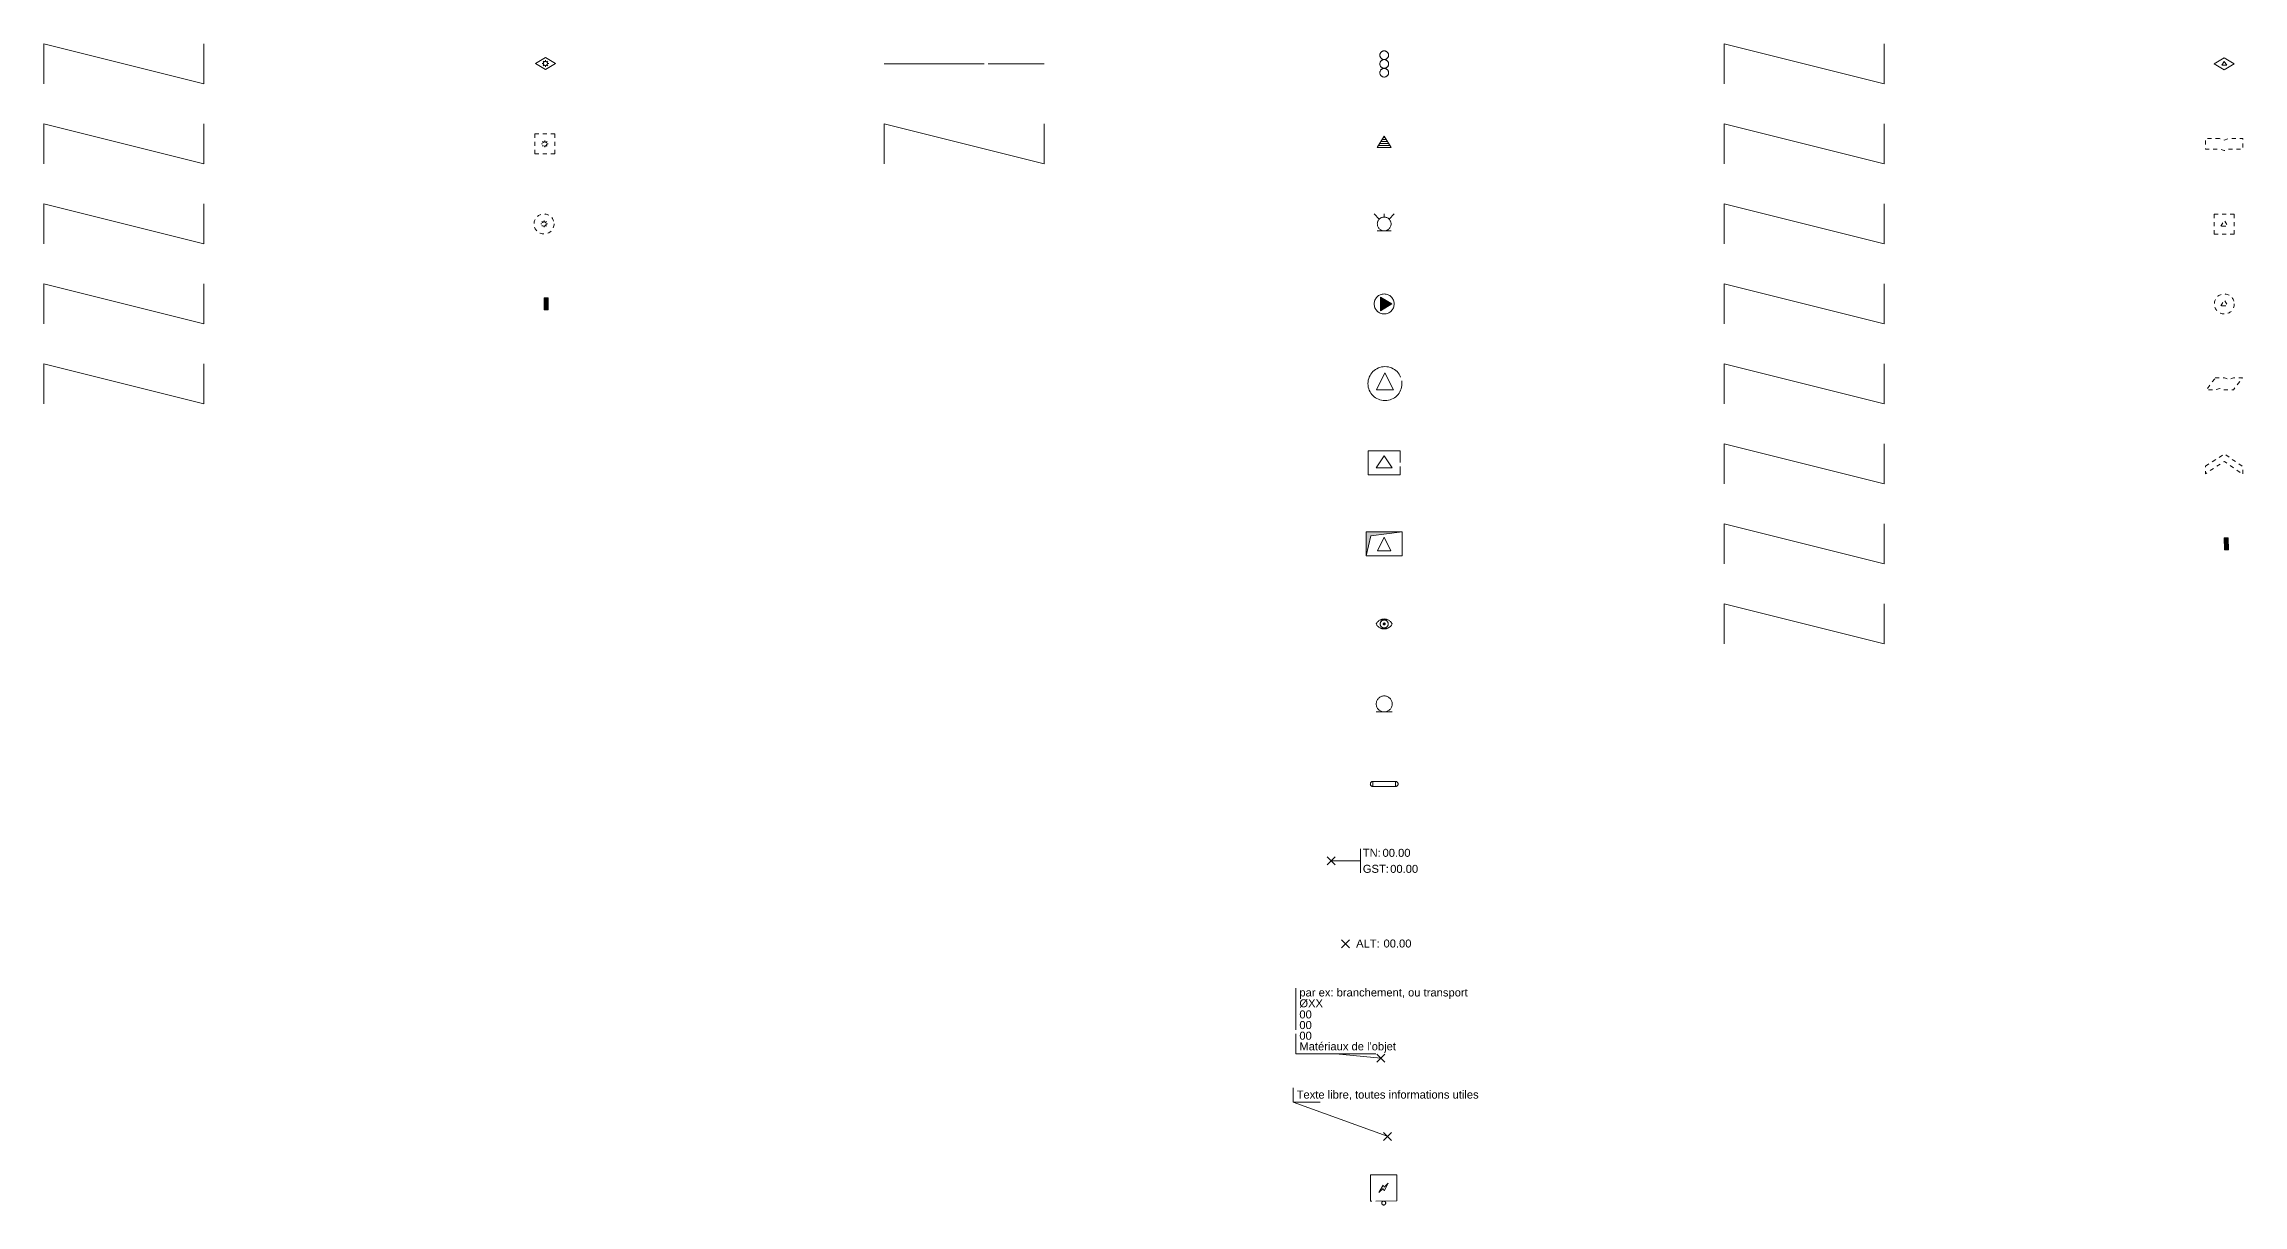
# Model space of a CAD drawing. Header units: metres. Extents: x 3068 to 3311, y 1718 to 1911.
# Drawn here: x 3130.5 to 3185.5, y 1821 to 1850.1 of the extents above; entities that cross this region are included whole.
import ezdxf
from ezdxf.enums import TextEntityAlignment as Align

# ---------------------------------------------------------------- set-up
doc = ezdxf.new("R2010")
doc.units = ezdxf.units.M
doc.header["$PDMODE"] = 3
doc.header["$PDSIZE"] = 0.1
for name, pattern in [('HL_0541', [2.5, 2.5, 0]), ('Socle_Continu', [2.5, 2.5, 0]), ('Socle_Discontinu', [0.075, 0.05, -0.025])]:
    doc.linetypes.add(name, pattern=pattern)
for name, color, linetype, lineweight in [('ECPUB_SCT', 30, 'Socle_Continu', 13), ('SIGNV_SCI', 20, 'Socle_Continu', 13), ('SIGNV_SCS', 20, 'Socle_Continu', 13), ('SIGNV_SCT', 20, 'Socle_Continu', 13)]:
    doc.layers.add(name, color=color, linetype=linetype, lineweight=lineweight)
doc.styles.add('Reseaux', font='arial.ttf')
doc.styles.get("Standard").update_dxf_attribs({"font": 'arial.ttf'})
doc.styles.add('Style_2', font='WINGDNG3.TTF')
doc.styles.add('Style_3', font='webdings.ttf')
doc.linetypes.add('GL_0501', pattern='A,3,-0.1,0.1,-0.1,0.1,-0.254,["☼",Standard,S=0.254,R=0,X=-0.15,Y=-0.127],-0.254,0.1,-0.1,0.1,-0.1', length=4.308)
doc.linetypes.add('GL_0502', pattern='A,3,-0.1,0.1,-0.1,0.1,-0.381,["|☼|",Standard,S=0.254,R=0,X=-0.254,Y=-0.127],-0.381,0.1,-0.1,0.1,-0.1', length=4.562)
doc.linetypes.add('GL_0503', pattern='A,3,-0.1,0.1,-0.1,0.4,-0.254,["☼",Standard,S=0.254,R=0,X=-0.15,Y=-0.127],-0.254,0.4,-0.1,0.1,-0.1', length=4.908)
doc.linetypes.add('GL_0504', pattern='A,3,-0.1,0.1,-0.1,0.4,-0.381,["|☼|",Standard,S=0.254,R=0,X=-0.254,Y=-0.127],-0.381,0.4,-0.1,0.1,-0.1', length=5.162)
doc.linetypes.add('GL_0505', pattern='A,4,-0.254,["| |",Standard,S=0.254,R=0,X=-0.127,Y=-0.1],-0.254', length=4.508)
doc.linetypes.add('HL_0542', pattern='A,4,-0.2,["r",Style_2,S=0.254,R=0,X=-0.15,Y=-0.1],-0.2', length=4.4)
doc.linetypes.add('HL_0581', pattern='A,3,-0.1,0.1,-0.1,0.1,-0.254,["ooo",Standard,S=0.127,R=0,X=-0.127,Y=-0.05],-0.254,0.1,-0.1,0.1,-0.1', length=4.308)
doc.linetypes.add('HL_0582', pattern='A,3,-0.1,0.1,-0.1,0.1,-0.381,["|ooo|",Standard,S=0.127,R=0,X=-0.2,Y=-0.05],-0.381,0.1,-0.1,0.1,-0.1', length=4.562)
doc.linetypes.add('HL_0583', pattern='A,3,-0.1,0.1,-0.1,0.1,-0.254,["~",Standard,S=0.254,R=0,X=-0.1,Y=-0.127],-0.254,0.1,-0.1,0.1,-0.1', length=4.308)
doc.linetypes.add('HL_0584', pattern='A,3,-0.1,0.1,-0.1,0.1,-0.254,["|~|",Standard,S=0.254,R=0,X=-0.15,Y=-0.127],-0.254,0.1,-0.1,0.1,-0.1', length=4.308)
doc.linetypes.add('HL_0585', pattern='A,3,-0.1,0.1,-0.1,0.1,-0.508,["|N|",Style_3,S=0.254,R=0,X=-0.5,Y=-0.127],-0.508,0.1,-0.1,0.1,-0.1', length=4.816)
doc.linetypes.add('HL_0586', pattern='A,3,-0.1,0.1,-0.1,0.1,-0.254,["≈",Standard,S=0.254,R=0,X=-0.1,Y=-0.127],-0.254,0.1,-0.1,0.1,-0.1', length=4.308)
doc.linetypes.add('HL_0587', pattern='A,3,-0.1,0.1,-0.1,0.1,-0.254,["|≈|",Standard,S=0.254,R=0,X=-0.15,Y=-0.127],-0.254,0.1,-0.1,0.1,-0.1', length=4.308)
doc.linetypes.add('HL_0588', pattern='A,4,-0.254,["| |",Standard,S=0.254,R=0,X=-0.127,Y=-0.1],-0.254', length=4.508)

# ---------------------------------------------------------------- blocks, each defined once
blk = doc.blocks.new('HP_0607')
at = {"layer": 'SIGNV_SCT', "linetype": 'Socle_Continu'}
blk.add_hatch(color=256, dxfattribs=at).paths.add_polyline_path([(0.099, 0.151), (0.101, -0.149), (0.001, -0.15), (-0.001, 0.15)])
for p, q in [((-0.001, 0.15), (0.099, 0.151)), ((0.001, -0.15), (-0.001, 0.15)), ((0.099, 0.151), (0.101, -0.149)), ((0.101, -0.149), (0.001, -0.15))]:
    blk.add_line(p, q, dxfattribs=at)
at = {"layer": 'SIGNV_SCT', "linetype": 'Socle_Continu', "flags": 9}
for tag, p in [('ID', (1.063, -0.049)), ('NATURE', (1.063, -0.37)), ('FAMILLE', (1.063, -0.691)), ('CALQUE', (1.063, -1.013))]:
    blk.add_attdef(tag, p, '', height=0.2, dxfattribs=at)
blk = doc.blocks.new('HP_0570')
at = {"layer": 'SIGNV_SCS', "linetype": 'Socle_Continu'}
for p, q in [((0.062, 0.062), (0.631, 0.062)), ((0.631, 0.062), (0.062, 0.062)), ((0.062, -0.062), (0.062, 0.062)), ((0.631, -0.062), (0.631, 0.062)), ((0.062, -0.062), (0.631, -0.062))]:
    blk.add_line(p, q, dxfattribs=at)
for centre, start, end in [((0.062, 0), 90, 270), ((0.631, 0), 270, 90)]:
    blk.add_arc(centre, 0.0625, start, end, dxfattribs=at)
at = {"layer": 'SIGNV_SCS', "linetype": 'Socle_Continu', "flags": 9}
for tag, p in [('ID', (1.095, 0.626)), ('NATURE', (1.095, 0.305)), ('FAMILLE', (1.095, -0.017)), ('CALQUE', (1.095, -0.338)), ('PCRS', (1.103, -0.622))]:
    blk.add_attdef(tag, p, '', height=0.2, dxfattribs=at)
blk = doc.blocks.new('HP_0568')
at = {"layer": 'SIGNV_SCS', "linetype": 'Socle_Continu'}
for radius in [0.1, 0.025, 0.0125]:
    blk.add_circle((0, 0), radius, dxfattribs=at)
for centre, start, end in [((0, -0.1), 26.5651, 153.4349), ((0, 0.1), 206.5651, 333.4349)]:
    blk.add_arc(centre, 0.224, start, end, dxfattribs=at)
at = {"layer": 'SIGNV_SCS', "linetype": 'Socle_Continu', "flags": 9}
for tag, p in [('ID', (0.746, 0.581)), ('NATURE', (0.746, 0.26)), ('FAMILLE', (0.746, -0.061)), ('CALQUE', (0.746, -0.383))]:
    blk.add_attdef(tag, p, '', height=0.2, dxfattribs=at)
blk = doc.blocks.new('HP_0565')
at = {"layer": 'SIGNV_SCS', "linetype": 'Socle_Continu'}
for p, q in [((0, 0.266), (-0.213, -0.159)), ((0.213, -0.159), (0, 0.266)), ((-0.213, -0.159), (0.213, -0.159))]:
    blk.add_line(p, q, dxfattribs=at)
blk.add_circle((0, 0), 0.425, dxfattribs=at)
at = {"layer": 'SIGNV_SCS', "linetype": 'Socle_Continu', "flags": 9}
for tag, p in [('ID', (0.871, 0.57)), ('NATURE', (0.871, 0.249)), ('FAMILLE', (0.871, -0.072)), ('CALQUE', (0.871, -0.394)), ('PCRS', (0.871, -0.715))]:
    blk.add_attdef(tag, p, '', height=0.2, dxfattribs=at)
blk = doc.blocks.new('HP_0564')
at = {"layer": 'SIGNV_SCS', "linetype": 'Socle_Continu'}
blk.add_hatch(color=256, dxfattribs=at).paths.add_polyline_path([(-0.094, 0.172), (0.188, 0), (-0.094, -0.172)])
at = {"layer": 'SIGNV_SCS', "linetype": 'Socle_Continu', "flags": 128}
blk.add_lwpolyline([(-0.094, 0.172), (0.188, 0), (-0.094, -0.172)], close=True, dxfattribs=at)
at = {"layer": 'SIGNV_SCS', "linetype": 'Socle_Continu'}
blk.add_circle((0, 0), 0.25, dxfattribs=at)
at = {"layer": 'SIGNV_SCS', "linetype": 'Socle_Continu', "flags": 9}
for tag, p in [('ID', (0.808, 0.537)), ('NATURE', (0.808, 0.216)), ('FAMILLE', (0.808, -0.105)), ('CALQUE', (0.808, -0.426)), ('PCRS', (0.808, -0.748))]:
    blk.add_attdef(tag, p, '', height=0.2, dxfattribs=at)
blk = doc.blocks.new('HP_0562')
at = {"layer": 'SIGNV_SCS', "linetype": 'Socle_Continu'}
for p, q in [((-0.111, 0.006), (0.111, 0.006)), ((-0.08, 0.056), (0.08, 0.056)), ((-0.05, 0.106), (0.05, 0.106)), ((-0.019, 0.156), (0.019, 0.156)), ((-0.172, -0.094), (0.172, -0.094)), ((-0.141, -0.044), (0.141, -0.044))]:
    blk.add_line(p, q, dxfattribs=at)
at = {"layer": 'SIGNV_SCS', "linetype": 'Socle_Continu', "flags": 128}
blk.add_lwpolyline([(-0.172, -0.094), (0, 0.188), (0.172, -0.094)], close=True, dxfattribs=at)
at = {"layer": 'SIGNV_SCS', "linetype": 'Socle_Continu', "flags": 9}
for tag, p in [('ID', (0.795, 0.555)), ('NATURE', (0.795, 0.234)), ('FAMILLE', (0.795, -0.088)), ('CALQUE', (0.795, -0.409)), ('PCRS', (0.795, -0.73))]:
    blk.add_attdef(tag, p, '', height=0.2, dxfattribs=at)
blk = doc.blocks.new('GP_0524')
at = {"layer": 'ECPUB_SCT', "linetype": 'Socle_Continu'}
blk.add_hatch(color=256, dxfattribs=at).paths.add_polyline_path([(0.099, 0.151), (0.101, -0.149), (0.001, -0.15), (-0.001, 0.15)])
at = {"layer": 'ECPUB_SCT', "linetype": 'Socle_Continu', "flags": 128}
blk.add_lwpolyline([(0.101, -0.149), (0.001, -0.15), (-0.001, 0.15), (0.099, 0.151)], close=True, dxfattribs=at)
at = {"layer": 'ECPUB_SCT', "linetype": 'Socle_Continu', "flags": 9}
for tag, p in [('ID', (0.631, 0.41)), ('NATURE', (0.631, 0.089)), ('CALQUE', (0.631, -0.554)), ('FAMILLE', (0.631, -0.233))]:
    blk.add_attdef(tag, p, '', height=0.2, dxfattribs=at)
blk = doc.blocks.new('GP_0521')
at = {"layer": 'ECPUB_SCT', "linetype": 'Socle_Continu'}
for p, q in [((-0.052, 0), (-0.084, 0)), ((-0.037, 0.037), (-0.058, 0.058)), ((0, 0.052), (0, 0.084)), ((0.037, 0.037), (0.058, 0.058)), ((0.052, 0), (0.084, 0)), ((-0.058, -0.058), (-0.037, -0.037)), ((0, -0.052), (0, -0.084)), ((0.037, -0.037), (0.058, -0.058))]:
    blk.add_line(p, q, dxfattribs=at)
at = {"layer": 'ECPUB_SCT', "linetype": 'Socle_Continu', "flags": 128}
blk.add_lwpolyline([(0, 0.15), (0.25, 0), (0, -0.15), (-0.25, 0)], close=True, dxfattribs=at)
at = {"layer": 'ECPUB_SCT', "linetype": 'Socle_Continu'}
blk.add_circle((0, 0), 0.0523, dxfattribs=at)
at = {"layer": 'ECPUB_SCT', "linetype": 'Socle_Continu', "flags": 9}
for tag, p in [('ID', (0.921, -0.023)), ('NATURE', (0.921, -0.344)), ('FAMILLE', (0.921, -0.665)), ('CALQUE', (0.921, -0.986))]:
    blk.add_attdef(tag, p, '', height=0.2, dxfattribs=at)
blk = doc.blocks.new('HP_0601')
at = {"layer": 'SIGNV_SCT', "linetype": 'Socle_Continu', "flags": 128}
for points in [[(0, 0.15), (0.25, 0), (0, -0.15), (-0.25, 0)], [(-0.059, -0.032), (0, 0.065), (0.059, -0.032)]]:
    blk.add_lwpolyline(points, close=True, dxfattribs=at)
at = {"layer": 'SIGNV_SCT', "linetype": 'Socle_Continu', "flags": 9}
for tag, p in [('ID', (0.955, -0.047)), ('NATURE', (0.955, -0.368)), ('FAMILLE', (0.955, -0.69)), ('CALQUE', (0.955, -1.011))]:
    blk.add_attdef(tag, p, '', height=0.2, dxfattribs=at)
blk = doc.blocks.new('GP_0522')
at = {"layer": 'ECPUB_SCT', "linetype": 'Socle_Discontinu'}
for p, q in [((0.198, 0.25), (0.166, 0.25)), ((0.213, 0.287), (0.192, 0.308)), ((0.192, 0.192), (0.213, 0.213)), ((0.25, 0.302), (0.25, 0.334)), ((0.25, 0.198), (0.25, 0.166)), ((0.287, 0.287), (0.308, 0.308)), ((0.287, 0.213), (0.308, 0.192)), ((0.302, 0.25), (0.334, 0.25))]:
    blk.add_line(p, q, dxfattribs=at)
blk.add_lwpolyline([(0, 0), (0.5, 0), (0.5, 0.5), (0, 0.5)], close=True, dxfattribs=at)
blk.add_circle((0.25, 0.25), 0.0523, dxfattribs=at)
at = {"layer": 'ECPUB_SCT', "linetype": 'Socle_Discontinu', "flags": 9}
for tag, p in [('NATURE', (0.898, 0.493)), ('ID', (0.898, 0.814)), ('CALQUE', (0.898, -0.15)), ('FAMILLE', (0.898, 0.172))]:
    blk.add_attdef(tag, p, '', height=0.2, dxfattribs=at)
blk = doc.blocks.new('GP_0523')
at = {"layer": 'ECPUB_SCT', "linetype": 'Socle_Discontinu'}
for p, q in [((-0.052, 0), (-0.084, 0)), ((-0.037, 0.037), (-0.058, 0.058)), ((0, 0.052), (0, 0.084)), ((0.037, 0.037), (0.058, 0.058)), ((0.052, 0), (0.084, 0)), ((-0.058, -0.058), (-0.037, -0.037)), ((0, -0.052), (0, -0.084)), ((0.037, -0.037), (0.058, -0.058))]:
    blk.add_line(p, q, dxfattribs=at)
for radius in [0.25, 0.0523]:
    blk.add_circle((0, 0), radius, dxfattribs=at)
at = {"layer": 'ECPUB_SCT', "linetype": 'Socle_Discontinu', "flags": 9}
for tag, p in [('ID', (0.763, 0.457)), ('NATURE', (0.763, 0.136)), ('FAMILLE', (0.763, -0.186)), ('CALQUE', (0.763, -0.507))]:
    blk.add_attdef(tag, p, '', height=0.2, dxfattribs=at)
blk = doc.blocks.new('HP_0561')
at = {"layer": 'SIGNV_SCS', "linetype": 'Socle_Continu'}
for centre in [(0, 0.219), (0, 0), (0, -0.219)]:
    blk.add_circle(centre, 0.109, dxfattribs=at)
at = {"layer": 'SIGNV_SCS', "linetype": 'Socle_Continu', "flags": 9}
for tag, p in [('ID', (0.793, 0.587)), ('NATURE', (0.793, 0.266)), ('FAMILLE', (0.793, -0.056)), ('CALQUE', (0.793, -0.377)), ('PCRS', (0.793, -0.698))]:
    blk.add_attdef(tag, p, '', height=0.2, dxfattribs=at)
blk = doc.blocks.new('HP_0563')
at = {"layer": 'SIGNV_SCS', "linetype": 'Socle_Continu'}
for p, q in [((-0.122, 0.122), (-0.25, 0.25)), ((0, 0.25), (0, 0.172)), ((0.122, 0.122), (0.25, 0.25)), ((-0.172, -0.172), (0.172, -0.172))]:
    blk.add_line(p, q, dxfattribs=at)
blk.add_circle((0, 0), 0.172, dxfattribs=at)
at = {"layer": 'SIGNV_SCS', "linetype": 'Socle_Continu', "flags": 9}
for tag, p in [('ID', (0.754, 0.532)), ('NATURE', (0.754, 0.211)), ('FAMILLE', (0.754, -0.11)), ('CALQUE', (0.754, -0.432)), ('PCRS', (0.754, -0.753))]:
    blk.add_attdef(tag, p, '', height=0.2, dxfattribs=at)
blk = doc.blocks.new('HP_0566')
at = {"layer": 'SIGNV_SCS', "linetype": 'Socle_Continu', "flags": 128}
for points in [[(0.801, 0), (0, 0), (0, 0.6), (0.801, 0.6)], [(0.601, 0.169), (0.401, 0.469), (0.2, 0.169)]]:
    blk.add_lwpolyline(points, close=True, dxfattribs=at)
at = {"layer": 'SIGNV_SCS', "linetype": 'Socle_Continu', "flags": 9}
for tag, p in [('NATURE', (1.258, 0.539)), ('ID', (1.258, 0.86)), ('CALQUE', (1.258, -0.104)), ('FAMILLE', (1.258, 0.217)), ('PCRS', (1.258, -0.425))]:
    blk.add_attdef(tag, p, '', height=0.2, dxfattribs=at)
blk = doc.blocks.new('HP_0567')
at = {"layer": 'SIGNV_SCS', "linetype": 'Socle_Continu'}
blk.add_hatch(color=256, dxfattribs=at).paths.add_polyline_path([(0.117, 0.506), (0, 0), (0, 0.6), (0.895, 0.6)])
at = {"layer": 'SIGNV_SCS', "linetype": 'Socle_Continu', "flags": 128}
for points in [[(0, 0.6), (0.895, 0.6), (0.895, 0), (0, 0)], [(0.28, 0.131), (0.447, 0.469), (0.615, 0.131)]]:
    blk.add_lwpolyline(points, close=True, dxfattribs=at)
at = {"layer": 'SIGNV_SCS', "linetype": 'Socle_Continu'}
blk.add_lwpolyline([(0.117, 0.506), (0, 0), (0, 0.6), (0.895, 0.6)], close=True, dxfattribs=at)
at = {"layer": 'SIGNV_SCS', "linetype": 'Socle_Continu', "flags": 9}
for tag, p in [('NATURE', (1.3, 0.567)), ('ID', (1.3, 0.888)), ('CALQUE', (1.3, -0.075)), ('FAMILLE', (1.3, 0.246)), ('PCRS', (1.3, -0.397))]:
    blk.add_attdef(tag, p, '', height=0.2, dxfattribs=at)
blk = doc.blocks.new('HP_0569')
at = {"layer": 'SIGNV_SCS', "linetype": 'Socle_Continu'}
blk.add_line((-0.2, -0.2), (0.2, -0.2), dxfattribs=at)
blk.add_circle((0, 0), 0.2, dxfattribs=at)
at = {"layer": 'SIGNV_SCS', "linetype": 'Socle_Continu', "flags": 9}
for tag, p in [('ID', (0.713, 0.595)), ('NATURE', (0.713, 0.273)), ('FAMILLE', (0.713, -0.048)), ('CALQUE', (0.713, -0.369)), ('PCRS', (0.711, -0.697))]:
    blk.add_attdef(tag, p, '', height=0.2, dxfattribs=at)
blk = doc.blocks.new('*U317')
at = {"layer": 'SIGNV_SCI', "linetype": 'Socle_Continu'}
blk.add_line((0.733, 0), (0, 0), dxfattribs=at)
at = {"layer": 'SIGNV_SCI', "linetype": 'Socle_Continu', "flags": 128}
blk.add_lwpolyline([(0.733, -0.3), (0.733, 0.3)], dxfattribs=at)
at = {"layer": 'SIGNV_SCI', "linetype": 'Socle_Continu'}
blk.add_point((0, 0), dxfattribs=at)
at = {"layer": 'SIGNV_SCI', "linetype": 'Socle_Continu', "char_height": 0.2, "attachment_point": 4}
for s, insert in [('TN:', (0.793, 0.2)), ('GST:', (0.793, -0.201))]:
    blk.add_mtext_dynamic_manual_height_columns(s, width=0.46273, gutter_width=1, heights=[0], dxfattribs=dict(at, insert=insert))
at = {"layer": 'SIGNV_SCI', "linetype": 'Socle_Continu'}
for tag, p in [('TN', (1.286, 0.2)), ('GST', (1.477, -0.201))]:
    blk.add_attdef(tag, text='', height=0.2, dxfattribs=at).set_placement(p, align=Align.MIDDLE_LEFT)
at = {"layer": 'SIGNV_SCI', "linetype": 'Socle_Continu', "style": 'Reseaux', "flags": 9}
for tag, p in [('ID', (2.428, 0.07)), ('NATURE', (2.428, -0.251))]:
    blk.add_attdef(tag, p, '', height=0.2, dxfattribs=at)
at = {"layer": 'SIGNV_SCI', "linetype": 'Socle_Continu', "flags": 9}
for tag, p in [('FAMILLE', (2.428, -0.573)), ('CALQUE', (2.428, -0.894))]:
    blk.add_attdef(tag, p, '', height=0.2, dxfattribs=at)
blk = doc.blocks.new('HP_0602')
at = {"layer": 'SIGNV_SCT', "linetype": 'Socle_Discontinu', "flags": 128}
blk.add_lwpolyline([(0.35, 0.263), (0, 0.263), (0, 0), (0.35, 0), (0.467, -0.038), (0.584, 0), (0.934, 0), (0.934, 0.263), (0.584, 0.263), (0.467, 0.225)], close=True, dxfattribs=at)
at = {"layer": 'SIGNV_SCT', "linetype": 'Socle_Discontinu', "flags": 9}
for tag, p in [('ID', (1.508, 0.088)), ('NATURE', (1.508, -0.233)), ('FAMILLE', (1.508, -0.555)), ('CALQUE', (1.508, -0.876))]:
    blk.add_attdef(tag, p, '', height=0.2, dxfattribs=at)
blk = doc.blocks.new('HP_0604')
at = {"layer": 'SIGNV_SCT', "linetype": 'Socle_Discontinu', "flags": 128}
blk.add_lwpolyline([(-0.091, -0.05), (0, 0.1), (0.091, -0.05)], close=True, dxfattribs=at)
at = {"layer": 'SIGNV_SCT', "linetype": 'Socle_Discontinu'}
blk.add_circle((0, 0), 0.25, dxfattribs=at)
at = {"layer": 'SIGNV_SCT', "linetype": 'Socle_Discontinu', "flags": 9}
for tag, p in [('ID', (0.983, 0.107)), ('NATURE', (0.983, -0.214)), ('FAMILLE', (0.983, -0.536)), ('CALQUE', (0.983, -0.857))]:
    blk.add_attdef(tag, p, '', height=0.2, dxfattribs=at)
blk = doc.blocks.new('HP_0605')
at = {"layer": 'SIGNV_SCT', "linetype": 'Socle_Discontinu', "flags": 128}
blk.add_lwpolyline([(0.225, 0.3), (0.451, 0.3), (0.563, 0.263), (0.676, 0.3), (0.901, 0.3), (0.676, 0), (0.451, 0), (0.338, 0.038), (0.225, 0), (0, 0)], close=True, dxfattribs=at)
at = {"layer": 'SIGNV_SCT', "linetype": 'Socle_Discontinu', "flags": 9}
for tag, p in [('NATURE', (1.397, -0.173)), ('ID', (1.397, 0.148)), ('FAMILLE', (1.397, -0.495)), ('CALQUE', (1.397, -0.816))]:
    blk.add_attdef(tag, p, '', height=0.2, dxfattribs=at)
blk = doc.blocks.new('HP_0606')
at = {"layer": 'SIGNV_SCT', "linetype": 'Socle_Discontinu', "flags": 128}
blk.add_lwpolyline([(0.003, 0.188), (0.476, 0.493), (0.938, 0.171), (0.934, -0.017), (0.473, 0.305), (0, 0)], close=True, dxfattribs=at)
at = {"layer": 'SIGNV_SCT', "linetype": 'Socle_Discontinu', "flags": 9}
for tag, p in [('ID', (1.619, 0.414)), ('NATURE', (1.619, 0.093)), ('CALQUE', (1.619, -0.55)), ('FAMILLE', (1.619, -0.229))]:
    blk.add_attdef(tag, p, '', height=0.2, dxfattribs=at)
blk = doc.blocks.new('*U262')
at = {"layer": 'SIGNV_SCI', "linetype": 'Socle_Continu'}
blk.add_line((-2.357, 0.858), (0, 0), dxfattribs=at)
at = {"layer": 'SIGNV_SCI', "linetype": 'Socle_Continu', "flags": 128}
blk.add_lwpolyline([(-1.684, 0.858), (-2.357, 0.858), (-2.357, 1.215)], dxfattribs=at)
at = {"layer": 'SIGNV_SCI', "linetype": 'Socle_Continu'}
blk.add_point((0, 0), dxfattribs=at)
blk.add_attdef('TXT', (-2.269, 0.945), '', height=0.2, dxfattribs=at)
at = {"layer": 'SIGNV_SCI', "linetype": 'Socle_Continu', "flags": 9}
for tag, p in [('NATURE', (1.967, -0.177)), ('ID', (1.967, 0.144)), ('FAMILLE', (1.967, -0.499)), ('CALQUE', (1.967, -0.82)), ('PCRS', (1.967, -1.141))]:
    blk.add_attdef(tag, p, '', height=0.2, dxfattribs=at)
blk = doc.blocks.new('HP_0572')
at = {"layer": 'SIGNV_SCI', "linetype": 'Socle_Continu'}
blk.add_point((0, 0), dxfattribs=at)
at = {"layer": 'SIGNV_SCI', "linetype": 'Socle_Continu', "insert": (0.268, 0.01), "char_height": 0.2, "attachment_point": 4}
blk.add_mtext_dynamic_manual_height_columns('ALT:', width=0.46273, gutter_width=1, heights=[0], dxfattribs=at)
at = {"layer": 'SIGNV_SCI', "linetype": 'Socle_Continu'}
blk.add_attdef('ALT', text='', height=0.2, dxfattribs=at).set_placement((0.952, 0.01), align=Align.MIDDLE_LEFT)
at = {"layer": 'SIGNV_SCI', "linetype": 'Socle_Continu', "style": 'Reseaux', "flags": 9}
for tag, p in [('ID', (1.873, 0.059)), ('NATURE', (1.873, -0.262))]:
    blk.add_attdef(tag, p, '', height=0.2, dxfattribs=at)
at = {"layer": 'SIGNV_SCI', "linetype": 'Socle_Continu', "flags": 9}
for tag, p in [('FAMILLE', (1.873, -0.583)), ('CALQUE', (1.873, -0.905)), ('TYPE', (1.887, -1.182))]:
    blk.add_attdef(tag, p, '', height=0.2, dxfattribs=at)
blk = doc.blocks.new('*U307')
at = {"layer": 'SIGNV_SCI', "linetype": 'Socle_Continu'}
blk.add_line((-1.125, 0.112), (0, 0), dxfattribs=at)
at = {"layer": 'SIGNV_SCI', "linetype": 'Socle_Continu', "flags": 128}
blk.add_lwpolyline([(-0.125, 0.112), (-2.125, 0.112), (-2.125, 1.751)], dxfattribs=at)
at = {"layer": 'SIGNV_SCI', "linetype": 'Socle_Continu'}
blk.add_point((0, 0), dxfattribs=at)
for tag, p in [('TYPE', (-2.037, 1.546)), ('DIAM', (-2.037, 1.275)), ('NBR', (-2.037, 0.997)), ('LARG', (-2.037, 0.731)), ('HAUT', (-2.037, 0.465)), ('MATER', (-2.037, 0.2))]:
    blk.add_attdef(tag, p, '', height=0.2, dxfattribs=at)
at = {"layer": 'SIGNV_SCI', "linetype": 'Socle_Continu', "flags": 9}
for tag, p in [('NATURE', (2.47, 1.097)), ('ID', (2.47, 1.418)), ('CALQUE', (2.47, 0.454)), ('FAMILLE', (2.47, 0.776))]:
    blk.add_attdef(tag, p, '', height=0.2, dxfattribs=at)
blk = doc.blocks.new('HP_0603')
at = {"layer": 'SIGNV_SCT', "linetype": 'Socle_Discontinu'}
blk.add_lwpolyline([(0, -0.006), (0.5, -0.006), (0.5, 0.494), (0, 0.494)], close=True, dxfattribs=at)
at = {"layer": 'SIGNV_SCT', "linetype": 'Socle_Discontinu', "flags": 128}
blk.add_lwpolyline([(0.159, 0.194), (0.25, 0.343), (0.342, 0.194)], close=True, dxfattribs=at)
at = {"layer": 'SIGNV_SCT', "linetype": 'Socle_Discontinu', "flags": 9}
for tag, p in [('NATURE', (1.16, -0.013)), ('ID', (1.16, 0.308)), ('CALQUE', (1.16, -0.656)), ('FAMILLE', (1.16, -0.335))]:
    blk.add_attdef(tag, p, '', height=0.2, dxfattribs=at)
blk = doc.blocks.new('HP_0575')
at = {"layer": 'SIGNV_SCS', "linetype": 'Socle_Continu', "flags": 128}
blk.add_lwpolyline([(-0.329, 0.049), (-0.33, 0.707), (0.327, 0.708), (0.329, 0.051)], close=True, dxfattribs=at)
blk.add_lwpolyline([(-0.12, 0.263), (-0.015, 0.444), (0.014, 0.398), (0.114, 0.495), (0.011, 0.308), (-0.017, 0.362), (-0.12, 0.263)], dxfattribs=at)
at = {"layer": 'SIGNV_SCS', "linetype": 'Socle_Continu'}
blk.add_circle((0, 0), 0.05, dxfattribs=at)
at = {"layer": 'SIGNV_SCS', "linetype": 'Socle_Continu', "flags": 9}
for tag, p in [('NATURE', (1.003, 0.974)), ('ID', (1.003, 1.296)), ('FAMILLE', (1.003, 0.653)), ('CALQUE', (1.003, 0.332)), ('PCRS', (1, 0.003))]:
    blk.add_attdef(tag, p, '', height=0.2, dxfattribs=at)

msp = doc.modelspace()

# ---------------------------------------------------------------- linework, layer by layer
at = {"layer": 'ECPUB_SCT', "linetype": 'GL_0501', "flags": 128}
msp.add_lwpolyline([(3130.549, 1849.06), (3130.549, 1850.06), (3134.549, 1849.06), (3134.549, 1850.06)], dxfattribs=at)
at = {"layer": 'ECPUB_SCT', "linetype": 'GL_0502', "flags": 128}
msp.add_lwpolyline([(3130.549, 1847.06), (3130.549, 1848.06), (3134.549, 1847.06), (3134.549, 1848.06)], dxfattribs=at)
at = {"layer": 'ECPUB_SCT', "linetype": 'GL_0503', "flags": 128}
msp.add_lwpolyline([(3130.549, 1845.06), (3130.549, 1846.06), (3134.549, 1845.06), (3134.549, 1846.06)], dxfattribs=at)
at = {"layer": 'ECPUB_SCT', "linetype": 'GL_0504', "flags": 128}
msp.add_lwpolyline([(3130.549, 1843.06), (3130.549, 1844.06), (3134.549, 1843.06), (3134.549, 1844.06)], dxfattribs=at)
at = {"layer": 'ECPUB_SCT', "linetype": 'GL_0505', "flags": 128}
msp.add_lwpolyline([(3130.549, 1841.06), (3130.549, 1842.06), (3134.549, 1841.06), (3134.549, 1842.06)], dxfattribs=at)
at = {"layer": 'SIGNV_SCS', "linetype": 'HL_0541', "flags": 128}
msp.add_lwpolyline([(3151.549, 1849.56), (3155.549, 1849.56)], dxfattribs=at)
at = {"layer": 'SIGNV_SCS', "linetype": 'HL_0542', "flags": 128}
msp.add_lwpolyline([(3151.549, 1847.06), (3151.549, 1848.06), (3155.549, 1847.06), (3155.549, 1848.06)], dxfattribs=at)
at = {"layer": 'SIGNV_SCT', "linetype": 'HL_0581', "flags": 128}
msp.add_lwpolyline([(3172.549, 1849.06), (3172.549, 1850.06), (3176.549, 1849.06), (3176.549, 1850.06)], dxfattribs=at)
at = {"layer": 'SIGNV_SCT', "linetype": 'HL_0582', "flags": 128}
msp.add_lwpolyline([(3172.549, 1847.06), (3172.549, 1848.06), (3176.549, 1847.06), (3176.549, 1848.06)], dxfattribs=at)
at = {"layer": 'SIGNV_SCT', "linetype": 'HL_0583', "flags": 128}
msp.add_lwpolyline([(3172.549, 1845.06), (3172.549, 1846.06), (3176.549, 1845.06), (3176.549, 1846.06)], dxfattribs=at)
at = {"layer": 'SIGNV_SCT', "linetype": 'HL_0584', "flags": 128}
msp.add_lwpolyline([(3172.549, 1843.06), (3172.549, 1844.06), (3176.549, 1843.06), (3176.549, 1844.06)], dxfattribs=at)
at = {"layer": 'SIGNV_SCT', "linetype": 'HL_0585', "flags": 128}
msp.add_lwpolyline([(3172.549, 1841.06), (3172.549, 1842.06), (3176.549, 1841.06), (3176.549, 1842.06)], dxfattribs=at)
at = {"layer": 'SIGNV_SCT', "linetype": 'HL_0586', "flags": 128}
msp.add_lwpolyline([(3172.549, 1839.06), (3172.549, 1840.06), (3176.549, 1839.06), (3176.549, 1840.06)], dxfattribs=at)
at = {"layer": 'SIGNV_SCT', "linetype": 'HL_0587', "flags": 128}
msp.add_lwpolyline([(3172.549, 1837.06), (3172.549, 1838.06), (3176.549, 1837.06), (3176.549, 1838.06)], dxfattribs=at)
at = {"layer": 'SIGNV_SCT', "linetype": 'HL_0588', "flags": 128}
msp.add_lwpolyline([(3172.549, 1835.06), (3172.549, 1836.06), (3176.549, 1835.06), (3176.549, 1836.06)], dxfattribs=at)

# ---------------------------------------------------------------- block references
at = {"layer": 'ECPUB_SCT', "linetype": 'Socle_Continu'}
for name, p in [('GP_0521', (3143.082, 1849.573)), ('GP_0522', (3142.816, 1847.31)), ('GP_0523', (3143.049, 1845.56)), ('GP_0524', (3143.049, 1843.56))]:
    msp.add_blockref(name, p, dxfattribs=at)
at = {"layer": 'SIGNV_SCI', "linetype": 'Socle_Continu'}
for name, p, values in [('*U317', (3162.722, 1829.638), {'TN': '00.00', 'GST': '00.00'}), ('HP_0572', (3163.08, 1827.561), {'ALT': '00.00'}), ('*U307', (3163.966, 1824.701), {'TYPE': 'par ex: branchement, ou transport', 'DIAM': 'ØXX', 'NBR': '00', 'LARG': '00', 'HAUT': '00', 'MATER': "Matériaux de l'objet"}), ('*U262', (3164.13, 1822.749), {'TXT': 'Texte libre, toutes informations utiles'})]:
    msp.add_blockref(name, p, dxfattribs=at).add_auto_attribs(values)
at = {"layer": 'SIGNV_SCS', "linetype": 'Socle_Continu'}
for name, p in [('HP_0561', (3164.049, 1849.56)), ('HP_0562', (3164.049, 1847.566)), ('HP_0563', (3164.049, 1845.56)), ('HP_0564', (3164.049, 1843.56)), ('HP_0565', (3164.069, 1841.568)), ('HP_0566', (3163.649, 1839.291)), ('HP_0567', (3163.602, 1837.26)), ('HP_0568', (3164.049, 1835.56)), ('HP_0569', (3164.049, 1833.56)), ('HP_0570', (3163.703, 1831.56)), ('HP_0575', (3164.037, 1821.083))]:
    msp.add_blockref(name, p, dxfattribs=at)
at = {"layer": 'SIGNV_SCT', "linetype": 'Socle_Continu'}
for name, p in [('HP_0601', (3185.049, 1849.56)), ('HP_0602', (3184.582, 1847.433)), ('HP_0603', (3184.799, 1845.31)), ('HP_0604', (3185.049, 1843.56)), ('HP_0605', (3184.599, 1841.41)), ('HP_0606', (3184.578, 1839.317)), ('HP_0607', (3185.049, 1837.56))]:
    msp.add_blockref(name, p, dxfattribs=at)

doc.saveas('drawing.dxf')
